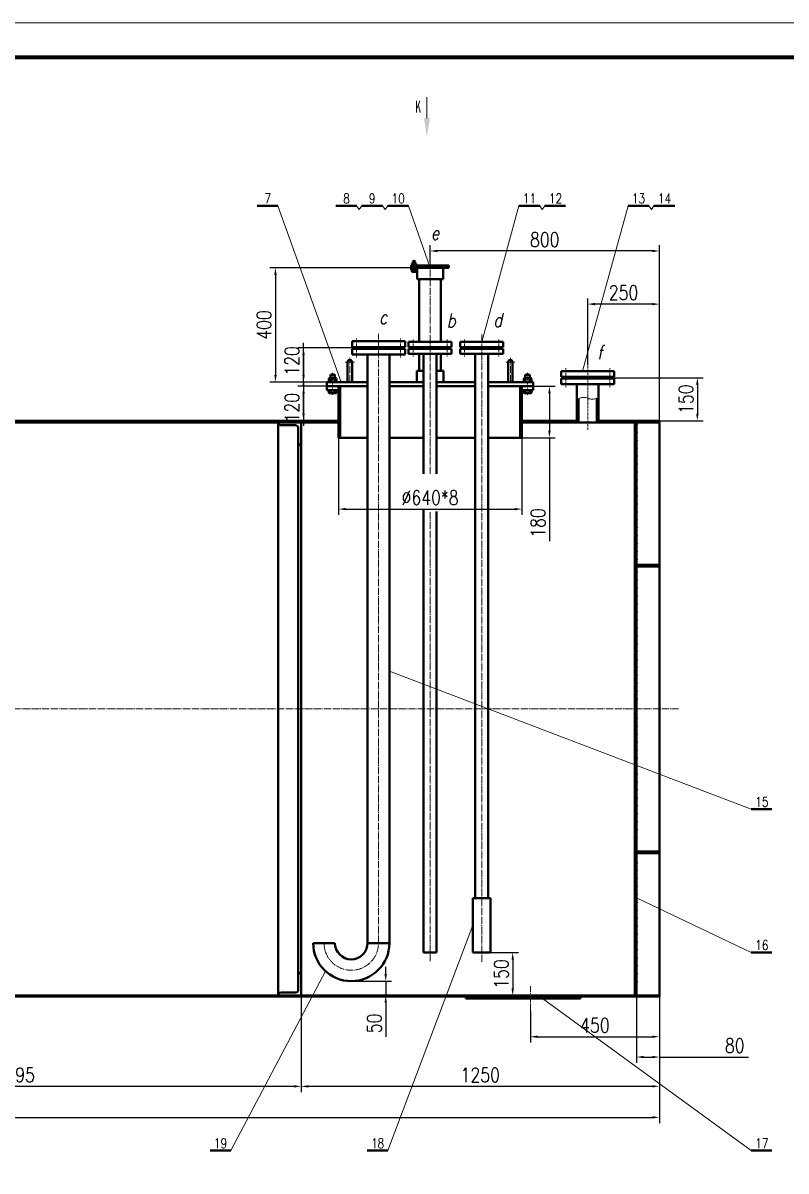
# Model space of a CAD drawing. Extents: x 588 to 20995, y -15230 to 121.
# Drawn here: x 16040 to 18702, y -12109 to -8102 of the extents above; entities that cross this region are included whole.
import ezdxf
from ezdxf.enums import TextEntityAlignment as Align

# ---------------------------------------------------------------- set-up
doc = ezdxf.new("R2010")
doc.units = 0
doc.header["$LTSCALE"] = 10
doc.header["$PDMODE"] = 1
doc.linetypes.add('ZXX-L', pattern=[3.28, 2.5, -0.3, 0.18, -0.3])
doc.linetypes.add('ZXX-S', pattern=[1.27, 0.75, -0.2, 0.12, -0.2])
doc.layers.get('Defpoints').update_dxf_attribs({"linetype": 'CONTINUOUS'})
doc.layers.add('7标注层', color=4, linetype='CONTINUOUS')
for name, color, linetype, lineweight in [('A 粗实线', 1, 'CONTINUOUS', 40), ('B 细实线', 7, 'CONTINUOUS', 18), ('C 文 字', 2, 'CONTINUOUS', 20), ('D 短中心线', 3, 'ZXX-S', 18), ('E 长中心线', 3, 'ZXX-L', 18), ('J 标注尺寸', 2, 'CONTINUOUS', 18)]:
    doc.layers.add(name, color=color, linetype=linetype, lineweight=lineweight)
doc.styles.add('ITALICT', font='ITALICT.shx', dxfattribs={"width": 0.7})
doc.styles.add('ROMANC', font='romanc', dxfattribs={"width": 0.7, "height": 6})
doc.styles.add('TH_GBDIM', font='romans.shx', dxfattribs={"width": 0.8, "bigfont": 'gbcbig.shx'})
doc.styles.add('标题中文', font='SIMFANG.TTF', dxfattribs={"width": 0.7})
doc.dimstyles.new('TH_GBDIM', dxfattribs={"dimscale": 10, "dimtxt": 5, "dimasz": 2.5, "dimexe": 2, "dimexo": 0, "dimgap": 1.5, "dimtad": 1, "dimdec": 0, "dimzin": 0, "dimdsep": 46, "dimtxsty": 'TH_GBDIM', "dimcen": 2.5, "dimclrd": 130, "dimclre": 130, "dimclrt": 3, "dimadec": 0, "dimazin": 0, "dimtfac": 0.714286, "dimtdec": 0, "dimtmove": 0, "dimatfit": 3, "dimfxl": 0, "dimtolj": 1, "dimtzin": 0, "dimlwd": -1, "dimlwe": -1, "dimarcsym": 0})

# ---------------------------------------------------------------- blocks, each defined once
blk = doc.blocks.new('*D89')
at = {"layer": '7标注层', "color": 130}
for p, q in [((11770, -11500.3), (11770, -11941.6)), ((18260, -11500.3), (18260, -11941.6)), ((11795, -11921.6), (18235, -11921.6))]:
    blk.add_line(p, q, dxfattribs=at)
for points in [[(11795, -11917.5), (11795, -11925.8), (11770, -11921.6)], [(18235, -11917.5), (18235, -11925.8), (18260, -11921.6)]]:
    blk.add_solid(points, dxfattribs=at)
at = {"layer": 'Defpoints', "color": 0}
for p in [(11770, -11500.3), (18260, -11500.3), (18260, -11921.6)]:
    blk.add_point(p, dxfattribs=at)
at = {"layer": '7标注层', "color": 3, "insert": (15015, -11881.6), "char_height": 50, "attachment_point": 5, "style": 'TH_GBDIM'}
blk.add_mtext('\\A1;6490{}{}', dxfattribs=at)
blk = doc.blocks.new('*D100')
at = {"layer": '7标注层', "color": 130}
for p, q in [((15015, -11500.3), (15015, -11833.4)), ((17010, -11500.3), (17010, -11833.4)), ((16985, -11813.4), (15040, -11813.4))]:
    blk.add_line(p, q, dxfattribs=at)
for points in [[(15040, -11809.3), (15040, -11817.6), (15015, -11813.4)], [(16985, -11809.3), (16985, -11817.6), (17010, -11813.4)]]:
    blk.add_solid(points, dxfattribs=at)
at = {"layer": 'Defpoints', "color": 0}
for p in [(15015, -11500.3), (17010, -11500.3), (15015, -11813.4)]:
    blk.add_point(p, dxfattribs=at)
at = {"layer": '7标注层', "color": 3, "insert": (16012.5, -11773.4), "char_height": 50, "attachment_point": 5, "style": 'TH_GBDIM'}
blk.add_mtext('\\A1;1995{}{}', dxfattribs=at)
blk = doc.blocks.new('*D105')
at = {"layer": '7标注层', "color": 130}
for p, q in [((17010, -11496.3), (17010, -11833.4)), ((18260, -11500.3), (18260, -11833.4)), ((18235, -11813.4), (17035, -11813.4))]:
    blk.add_line(p, q, dxfattribs=at)
for points in [[(17035, -11809.3), (17035, -11817.6), (17010, -11813.4)], [(18235, -11809.3), (18235, -11817.6), (18260, -11813.4)]]:
    blk.add_solid(points, dxfattribs=at)
at = {"layer": 'Defpoints', "color": 0}
for p in [(17010, -11496.3), (18260, -11500.3), (17010, -11813.4)]:
    blk.add_point(p, dxfattribs=at)
at = {"layer": '7标注层', "color": 3, "insert": (17635, -11773.4), "char_height": 50, "attachment_point": 5, "style": 'TH_GBDIM'}
blk.add_mtext('\\A1;1250{}{}', dxfattribs=at)
blk = doc.blocks.new('*D106')
at = {"layer": '7标注层', "color": 130}
for p, q in [((18180, -11496.3), (18180, -11731.1)), ((18260, -11500.3), (18260, -11731.1)), ((18205, -11711.1), (18235, -11711.1)), ((18260, -11711.1), (18570.4, -11711.1))]:
    blk.add_line(p, q, dxfattribs=at)
for points in [[(18205, -11707), (18205, -11715.3), (18180, -11711.1)], [(18235, -11707), (18235, -11715.3), (18260, -11711.1)]]:
    blk.add_solid(points, dxfattribs=at)
at = {"layer": 'Defpoints', "color": 0}
for p in [(18180, -11496.3), (18260, -11500.3), (18180, -11711.1)]:
    blk.add_point(p, dxfattribs=at)
at = {"layer": '7标注层', "color": 3, "insert": (18523, -11671.1), "char_height": 50, "attachment_point": 5, "style": 'TH_GBDIM'}
blk.add_mtext('\\A1;80{}{}', dxfattribs=at)
blk = doc.blocks.new('*D107')
at = {"layer": '7标注层', "color": 130}
for p, q in [((18260, -11500.3), (18260, -11660.2)), ((17810, -11550.8), (17810, -11660.2)), ((17835, -11640.2), (18235, -11640.2))]:
    blk.add_line(p, q, dxfattribs=at)
for points in [[(17835, -11636.1), (17835, -11644.4), (17810, -11640.2)], [(18235, -11636.1), (18235, -11644.4), (18260, -11640.2)]]:
    blk.add_solid(points, dxfattribs=at)
at = {"layer": 'Defpoints', "color": 0}
for p in [(18260, -11500.3), (17810, -11550.8), (18260, -11640.2)]:
    blk.add_point(p, dxfattribs=at)
at = {"layer": '7标注层', "color": 3, "insert": (18035, -11600.2), "char_height": 50, "attachment_point": 5, "style": 'TH_GBDIM'}
blk.add_mtext('\\A1;450{}{}', dxfattribs=at)
blk = doc.blocks.new('*D108')
at = {"layer": '7标注层', "color": 130}
for p, q in [((17305.1, -11421.3), (17305.1, -11396.3)), ((17185, -11446.3), (17325.1, -11446.3)), ((17305.1, -11446.3), (17305.1, -11496.3)), ((17289.2, -11496.3), (17325.1, -11496.3)), ((17305.1, -11521.3), (17305.1, -11641.1))]:
    blk.add_line(p, q, dxfattribs=at)
for points in [[(17300.9, -11421.3), (17309.3, -11421.3), (17305.1, -11446.3)], [(17300.9, -11521.3), (17309.3, -11521.3), (17305.1, -11496.3)]]:
    blk.add_solid(points, dxfattribs=at)
at = {"layer": 'Defpoints', "color": 0}
for p in [(17185, -11446.3), (17289.2, -11496.3), (17305.1, -11496.3)]:
    blk.add_point(p, dxfattribs=at)
at = {"layer": '7标注层', "color": 3, "insert": (17265.1, -11593.7), "char_height": 50, "attachment_point": 5, "rotation": 90, "style": 'TH_GBDIM'}
blk.add_mtext('\\A1;50{}{}', dxfattribs=at)
blk = doc.blocks.new('*D109')
at = {"layer": '7标注层', "color": 130}
for p, q in [((17671, -11346.3), (17768.3, -11346.3)), ((17748.3, -11371.3), (17748.3, -11471.3)), ((17810, -11496.3), (17728.3, -11496.3))]:
    blk.add_line(p, q, dxfattribs=at)
for points in [[(17744.1, -11371.3), (17752.4, -11371.3), (17748.3, -11346.3)], [(17744.1, -11471.3), (17752.4, -11471.3), (17748.3, -11496.3)]]:
    blk.add_solid(points, dxfattribs=at)
at = {"layer": 'Defpoints', "color": 0}
for p in [(17671, -11346.3), (17748.3, -11496.3), (17810, -11496.3)]:
    blk.add_point(p, dxfattribs=at)
at = {"layer": '7标注层', "color": 3, "insert": (17708.3, -11421.3), "char_height": 50, "attachment_point": 5, "rotation": 90, "style": 'TH_GBDIM'}
blk.add_mtext('\\A1;150{}{}', dxfattribs=at)
blk = doc.blocks.new('*D111')
at = {"layer": '7标注层', "color": 130}
for p, q in [((17394.5, -8956.3), (16900.5, -8956.3)), ((16920.5, -8981.3), (16920.5, -9331.3)), ((17100, -9356.3), (16900.5, -9356.3))]:
    blk.add_line(p, q, dxfattribs=at)
for points in [[(16916.4, -8981.3), (16924.7, -8981.3), (16920.5, -8956.3)], [(16916.4, -9331.3), (16924.7, -9331.3), (16920.5, -9356.3)]]:
    blk.add_solid(points, dxfattribs=at)
at = {"layer": 'Defpoints', "color": 0}
for p in [(17394.5, -8956.3), (16920.5, -9356.3), (17100, -9356.3)]:
    blk.add_point(p, dxfattribs=at)
at = {"layer": '7标注层', "color": 3, "insert": (16880.5, -9156.3), "char_height": 50, "attachment_point": 5, "rotation": 90, "style": 'TH_GBDIM'}
blk.add_mtext('\\A1;400{}{}', dxfattribs=at)
blk = doc.blocks.new('*D114')
at = {"layer": '7标注层', "color": 130}
for p, q in [((18010, -9297), (18010, -9063.5)), ((18235, -9083.5), (18035, -9083.5)), ((18260, -9490.3), (18260, -9063.5))]:
    blk.add_line(p, q, dxfattribs=at)
for points in [[(18035, -9079.3), (18035, -9087.6), (18010, -9083.5)], [(18235, -9079.3), (18235, -9087.6), (18260, -9083.5)]]:
    blk.add_solid(points, dxfattribs=at)
at = {"layer": 'Defpoints', "color": 0}
for p in [(18010, -9083.5), (18010, -9297), (18260, -9490.3)]:
    blk.add_point(p, dxfattribs=at)
at = {"layer": '7标注层', "color": 3, "insert": (18135, -9043.5), "char_height": 50, "attachment_point": 5, "style": 'TH_GBDIM'}
blk.add_mtext('\\A1;250{}{}', dxfattribs=at)
blk = doc.blocks.new('*D115')
at = {"layer": '7标注层', "color": 130}
for p, q in [((17460, -8935.5), (17460, -8878.1)), ((18260, -9490.3), (18260, -8878.1)), ((18235, -8898.1), (17485, -8898.1))]:
    blk.add_line(p, q, dxfattribs=at)
for points in [[(17485, -8893.9), (17485, -8902.3), (17460, -8898.1)], [(18235, -8893.9), (18235, -8902.3), (18260, -8898.1)]]:
    blk.add_solid(points, dxfattribs=at)
at = {"layer": 'Defpoints', "color": 0}
for p in [(17460, -8898.1), (17460, -8935.5), (18260, -9490.3)]:
    blk.add_point(p, dxfattribs=at)
at = {"layer": '7标注层', "color": 3, "insert": (17860, -8858.1), "char_height": 50, "attachment_point": 5, "style": 'TH_GBDIM'}
blk.add_mtext('\\A1;800{}{}', dxfattribs=at)
blk = doc.blocks.new('*D116')
at = {"layer": '7标注层', "color": 130}
for p, q in [((18071, -9340.3), (18412.5, -9340.3)), ((18392.5, -9365.3), (18392.5, -9465.3)), ((18260, -9490.3), (18412.5, -9490.3))]:
    blk.add_line(p, q, dxfattribs=at)
for points in [[(18388.3, -9365.3), (18396.7, -9365.3), (18392.5, -9340.3)], [(18388.3, -9465.3), (18396.7, -9465.3), (18392.5, -9490.3)]]:
    blk.add_solid(points, dxfattribs=at)
at = {"layer": 'Defpoints', "color": 0}
for p in [(18071, -9340.3), (18260, -9490.3), (18392.5, -9490.3)]:
    blk.add_point(p, dxfattribs=at)
at = {"layer": '7标注层', "color": 3, "insert": (18352.5, -9415.3), "char_height": 50, "attachment_point": 5, "rotation": 90, "style": 'TH_GBDIM'}
blk.add_mtext('\\A1;150{}{}', dxfattribs=at)
blk = doc.blocks.new('*D117')
at = {"layer": '7标注层', "color": 130}
for p, q in [((17140, -9550.3), (17140, -9818.8)), ((17780, -9550.3), (17780, -9818.8)), ((17165, -9798.8), (17755, -9798.8))]:
    blk.add_line(p, q, dxfattribs=at)
for points in [[(17165, -9794.7), (17165, -9803), (17140, -9798.8)], [(17755, -9794.7), (17755, -9803), (17780, -9798.8)]]:
    blk.add_solid(points, dxfattribs=at)
at = {"layer": 'Defpoints', "color": 0}
for p in [(17140, -9550.3), (17780, -9550.3), (17780, -9798.8)]:
    blk.add_point(p, dxfattribs=at)
at = {"layer": '7标注层', "color": 3, "insert": (17460, -9758.8), "char_height": 50, "attachment_point": 5, "style": 'TH_GBDIM'}
blk.add_mtext('\\A1;%%c640*8{}{}', dxfattribs=at)
blk = doc.blocks.new('*D118')
at = {"layer": '7标注层', "color": 130}
for p, q in [((17820, -9370.3), (17896.5, -9370.3)), ((17876.5, -9395.3), (17876.5, -9525.3)), ((17780, -9550.3), (17896.5, -9550.3)), ((17876.5, -9550.3), (17876.5, -9910.9))]:
    blk.add_line(p, q, dxfattribs=at)
for points in [[(17872.3, -9395.3), (17880.7, -9395.3), (17876.5, -9370.3)], [(17872.3, -9525.3), (17880.7, -9525.3), (17876.5, -9550.3)]]:
    blk.add_solid(points, dxfattribs=at)
at = {"layer": 'Defpoints', "color": 0}
for p in [(17820, -9370.3), (17780, -9550.3), (17876.5, -9550.3)]:
    blk.add_point(p, dxfattribs=at)
at = {"layer": '7标注层', "color": 3, "insert": (17836.5, -9847.3), "char_height": 50, "attachment_point": 5, "rotation": 90, "style": 'TH_GBDIM'}
blk.add_mtext('\\A1;180{}{}', dxfattribs=at)
blk = doc.blocks.new('*D119')
at = {"layer": '7标注层', "color": 130}
for p, q in [((17219.1, -9236.3), (16998.5, -9236.3)), ((17018.5, -9261.3), (17018.5, -9331.3)), ((17100, -9356.3), (16998.5, -9356.3)), ((17018.5, -9356.3), (17018.5, -9508.5))]:
    blk.add_line(p, q, dxfattribs=at)
for points in [[(17014.3, -9261.3), (17022.7, -9261.3), (17018.5, -9236.3)], [(17014.3, -9331.3), (17022.7, -9331.3), (17018.5, -9356.3)]]:
    blk.add_solid(points, dxfattribs=at)
at = {"layer": 'Defpoints', "color": 0}
for p in [(17219.1, -9236.3), (17018.5, -9356.3), (17100, -9356.3)]:
    blk.add_point(p, dxfattribs=at)
at = {"layer": '7标注层', "color": 3, "insert": (16978.5, -9444.9), "char_height": 50, "attachment_point": 5, "rotation": 90, "style": 'TH_GBDIM'}
blk.add_mtext('\\A1;120{}{}', dxfattribs=at)
blk = doc.blocks.new('*D120')
at = {"layer": '7标注层', "color": 130}
for p, q in [((17018.5, -9370.3), (17018.5, -9218.2)), ((17100, -9370.3), (16998.5, -9370.3)), ((17018.5, -9465.3), (17018.5, -9395.3)), ((17032.5, -9490.3), (16998.5, -9490.3))]:
    blk.add_line(p, q, dxfattribs=at)
for points in [[(17014.3, -9395.3), (17022.7, -9395.3), (17018.5, -9370.3)], [(17014.3, -9465.3), (17022.7, -9465.3), (17018.5, -9490.3)]]:
    blk.add_solid(points, dxfattribs=at)
at = {"layer": 'Defpoints', "color": 0}
for p in [(17018.5, -9370.3), (17100, -9370.3), (17032.5, -9490.3)]:
    blk.add_point(p, dxfattribs=at)
at = {"layer": '7标注层', "color": 3, "insert": (16978.5, -9281.8), "char_height": 50, "attachment_point": 5, "rotation": 90, "style": 'TH_GBDIM'}
blk.add_mtext('\\A1;120{}{}', dxfattribs=at)

msp = doc.modelspace()

# ---------------------------------------------------------------- linework, layer by layer
at = {"layer": 'A 粗实线'}
for p, q in [((16856.8, -8740.2), (16929.1, -8740.2)), ((17131.1, -8740.2), (17203.3, -8740.2)), ((17221.5, -8740.2), (17293.8, -8740.2)), ((17312, -8740.2), (17384.2, -8740.2)), ((17770.2, -8740.2), (17842.4, -8740.2)), ((17860.6, -8740.2), (17932.9, -8740.2)), ((18150.7, -8740.2), (18223, -8740.2)), ((18241.2, -8740.2), (18313.4, -8740.2)), ((17400.1, -8935.3), (17401.3, -8934.1)), ((17401.3, -8934.1), (17404.1, -8934.1)), ((17406.9, -8934.1), (17404.1, -8934.1)), ((17408.1, -8935.3), (17406.9, -8934.1)), ((17394.5, -8956.3), (17394.5, -8948.3)), ((17525.5, -8948.3), (17394.5, -8948.3)), ((17414.5, -8956.3), (17394.5, -8956.3)), ((17394.5, -8956.3), (17394.5, -8964.3)), ((17394.5, -8964.3), (17414.5, -8964.3)), ((17397.6, -8941.3), (17396.6, -8941.9)), ((17396.6, -8941.9), (17396.6, -8947.7)), ((17397.6, -8948.3), (17396.6, -8947.7)), ((17397.6, -8964.3), (17396.6, -8964.9)), ((17396.6, -8964.9), (17396.6, -8970.7)), ((17397.6, -8971.3), (17396.6, -8970.7)), ((17404.1, -8941.3), (17397.6, -8941.3)), ((17404.1, -8941.3), (17397.6, -8941.3)), ((17404.1, -8948.3), (17397.6, -8948.3)), ((17404.1, -8964.3), (17397.6, -8964.3)), ((17404.1, -8964.3), (17397.6, -8964.3)), ((17404.1, -8971.3), (17397.6, -8971.3)), ((17400.1, -8935.3), (17404.1, -8935.3)), ((17400.1, -8935.3), (17400.1, -8941.3)), ((17400.4, -8941.9), (17400.4, -8947.7)), ((17400.4, -8964.9), (17400.4, -8970.7)), ((17408.1, -8935.3), (17404.1, -8935.3)), ((17404.1, -8941.3), (17410.6, -8941.3)), ((17404.1, -8941.3), (17410.6, -8941.3)), ((17404.1, -8948.3), (17410.6, -8948.3)), ((17404.1, -8964.3), (17410.6, -8964.3)), ((17404.1, -8964.3), (17410.6, -8964.3)), ((17404.1, -8971.3), (17410.6, -8971.3)), ((17407.9, -8941.9), (17407.9, -8947.7)), ((17407.9, -8964.9), (17407.9, -8970.7)), ((17408.1, -8935.3), (17408.1, -8941.3)), ((17410.6, -8941.3), (17411.6, -8941.9)), ((17410.6, -8948.3), (17411.6, -8947.7)), ((17410.6, -8964.3), (17411.6, -8964.9)), ((17410.6, -8971.3), (17411.6, -8970.7)), ((17411.6, -8941.9), (17411.6, -8947.7)), ((17411.6, -8964.9), (17411.6, -8970.7)), ((17414.5, -8956.3), (17525.5, -8956.3)), ((17414.5, -8996.3), (17414.5, -8956.3)), ((17505.5, -8996.3), (17505.5, -8956.3)), ((17525.5, -8956.3), (17525.5, -8948.3)), ((17414.5, -8996.3), (17505.5, -8996.3)), ((17422, -9215.3), (17422, -8996.3)), ((17498, -9215.3), (17498, -8996.3)), ((17187.6, -9213.3), (17187.6, -9233.3)), ((17187.6, -9213.3), (17372.6, -9213.3)), ((17372.6, -9233.3), (17372.6, -9213.3)), ((17385, -9215.3), (17535, -9215.3)), ((17385, -9215.3), (17385, -9233.3)), ((17535, -9233.3), (17535, -9215.3)), ((17565, -9215.3), (17715, -9215.3)), ((17565, -9215.3), (17565, -9233.3)), ((17715, -9233.3), (17715, -9215.3)), ((17187.6, -9233.3), (17372.6, -9233.3)), ((17187.6, -9239.3), (17372.6, -9239.3)), ((17187.6, -9259.3), (17187.6, -9239.3)), ((17219.1, -9233.3), (17219.1, -9236.3)), ((17219.1, -9236.3), (17341.1, -9236.3)), ((17219.1, -9236.3), (17341.1, -9236.3)), ((17219.1, -9239.3), (17219.1, -9236.3)), ((17341.1, -9236.3), (17341.1, -9233.3)), ((17341.1, -9236.3), (17341.1, -9239.3)), ((17372.6, -9239.3), (17372.6, -9259.3)), ((17385, -9233.3), (17535, -9233.3)), ((17385, -9257.3), (17385, -9239.3)), ((17385, -9239.3), (17535, -9239.3)), ((17416, -9233.3), (17416, -9236.3)), ((17416, -9239.3), (17416, -9236.3)), ((17416, -9236.3), (17504, -9236.3)), ((17416, -9236.3), (17504, -9236.3)), ((17504, -9233.3), (17504, -9236.3)), ((17504, -9236.3), (17504, -9236.3)), ((17504, -9239.3), (17504, -9236.3)), ((17504, -9236.3), (17504, -9236.3)), ((17535, -9239.3), (17535, -9257.3)), ((17565, -9233.3), (17715, -9233.3)), ((17565, -9239.3), (17715, -9239.3)), ((17565, -9257.3), (17565, -9239.3)), ((17596, -9233.3), (17596, -9236.3)), ((17596, -9236.3), (17684, -9236.3)), ((17596, -9236.3), (17684, -9236.3)), ((17596, -9239.3), (17596, -9236.3)), ((17684, -9233.3), (17684, -9236.3)), ((17684, -9236.3), (17684, -9236.3)), ((17684, -9239.3), (17684, -9236.3)), ((17684, -9236.3), (17684, -9236.3)), ((17715, -9239.3), (17715, -9257.3)), ((17172, -9356.3), (17172, -9286.3)), ((17187.6, -9259.3), (17372.6, -9259.3)), ((17188, -9356.3), (17188, -9286.3)), ((17242, -9259.3), (17242, -9666.4)), ((17318, -9259.3), (17318, -9664.9)), ((17385, -9257.3), (17535, -9257.3)), ((17422, -9316.3), (17422, -9257.3)), ((17437.5, -9676), (17437.5, -9257.3)), ((17482.5, -9676), (17482.5, -9257.3)), ((17498, -9316.3), (17498, -9257.3)), ((17565, -9257.3), (17715, -9257.3)), ((17617.5, -11156.2), (17617.5, -9257.3)), ((17662.5, -11156.2), (17662.5, -9257.3)), ((17732, -9356.3), (17732, -9286.3)), ((17748, -9356.3), (17748, -9286.3)), ((17112, -9331.6), (17114, -9329.6)), ((17120, -9331.6), (17112, -9331.6)), ((17112, -9331.6), (17112, -9341.5)), ((17120, -9329.6), (17114, -9329.6)), ((17120, -9329.6), (17126, -9329.6)), ((17120, -9331.6), (17128, -9331.6)), ((17128, -9331.6), (17126, -9329.6)), ((17128, -9331.6), (17128, -9341.5)), ((17413.5, -9356.3), (17413.5, -9316.3)), ((17413.5, -9316.3), (17437.5, -9316.3)), ((17482.5, -9316.3), (17506.5, -9316.3)), ((17506.5, -9356.3), (17506.5, -9316.3)), ((17792, -9331.6), (17794, -9329.6)), ((17792, -9331.6), (17792, -9341.5)), ((17800, -9331.6), (17792, -9331.6)), ((17800, -9329.6), (17794, -9329.6)), ((17800, -9329.6), (17806, -9329.6)), ((17800, -9331.6), (17808, -9331.6)), ((17808, -9331.6), (17806, -9329.6)), ((17808, -9331.6), (17808, -9341.5)), ((17917.5, -9317.3), (18102.5, -9317.3)), ((17917.5, -9317.3), (17917.5, -9337.3)), ((18102.5, -9337.3), (18102.5, -9317.3)), ((17100, -9356.3), (17242, -9356.3)), ((17100, -9356.3), (17100, -9370.3)), ((17100, -9370.3), (17242, -9370.3)), ((17100, -9384.3), (17100, -9370.3)), ((17108.3, -9341.5), (17106.5, -9342.6)), ((17106.5, -9342.6), (17106.5, -9355.3)), ((17108.3, -9356.3), (17106.5, -9355.3)), ((17120, -9341.5), (17108.3, -9341.5)), ((17120, -9356.3), (17108.3, -9356.3)), ((17113.2, -9342.6), (17113.2, -9355.3)), ((17120, -9341.5), (17131.7, -9341.5)), ((17120, -9356.3), (17131.7, -9356.3)), ((17126.7, -9342.6), (17126.7, -9355.3)), ((17131.7, -9341.5), (17133.5, -9342.6)), ((17131.7, -9356.3), (17133.5, -9355.3)), ((17133.5, -9342.6), (17133.5, -9355.3)), ((17140, -9550.3), (17140, -9370.3)), ((17146, -9550.3), (17146, -9370.3)), ((17318, -9356.3), (17437.5, -9356.3)), ((17318, -9370.3), (17437.5, -9370.3)), ((17482.5, -9356.3), (17617.5, -9356.3)), ((17482.5, -9370.3), (17617.5, -9370.3)), ((17662.5, -9356.3), (17820, -9356.3)), ((17662.5, -9370.3), (17820, -9370.3)), ((17774, -9490.3), (17774, -9370.3)), ((17780, -9550.3), (17780, -9370.3)), ((17788.3, -9341.5), (17786.5, -9342.6)), ((17786.5, -9342.6), (17786.5, -9355.3)), ((17788.3, -9356.3), (17786.5, -9355.3)), ((17800, -9341.5), (17788.3, -9341.5)), ((17800, -9356.3), (17788.3, -9356.3)), ((17793.2, -9342.6), (17793.2, -9355.3)), ((17800, -9341.5), (17811.7, -9341.5)), ((17800, -9356.3), (17811.7, -9356.3)), ((17806.7, -9342.6), (17806.7, -9355.3)), ((17811.7, -9341.5), (17813.5, -9342.6)), ((17811.7, -9356.3), (17813.5, -9355.3)), ((17813.5, -9342.6), (17813.5, -9355.3)), ((17820, -9356.3), (17820, -9370.3)), ((17820, -9384.3), (17820, -9370.3)), ((17917.5, -9337.3), (18102.5, -9337.3)), ((17917.5, -9363.3), (17917.5, -9343.3)), ((17917.5, -9343.3), (18102.5, -9343.3)), ((17917.5, -9363.3), (18102.5, -9363.3)), ((17949, -9337.3), (17949, -9340.3)), ((17949, -9343.3), (17949, -9340.3)), ((17949, -9340.3), (18071, -9340.3)), ((17949, -9340.3), (18071, -9340.3)), ((17972, -9363.3), (17972, -9496.3)), ((18048, -9363.3), (18048, -9496.3)), ((18071, -9340.3), (18071, -9337.3)), ((18071, -9340.3), (18071, -9343.3)), ((18102.5, -9343.3), (18102.5, -9363.3)), ((17100, -9384.3), (17140, -9384.3)), ((17120, -9384.3), (17106.5, -9384.3)), ((17106.5, -9393.3), (17106.5, -9384.3)), ((17108.3, -9394.3), (17106.5, -9393.3)), ((17120, -9394.3), (17108.3, -9394.3)), ((17113.2, -9393.3), (17113.2, -9384.3)), ((17120, -9384.3), (17133.5, -9384.3)), ((17120, -9394.3), (17131.7, -9394.3)), ((17126.7, -9393.3), (17126.7, -9384.3)), ((17131.7, -9394.3), (17133.5, -9393.3)), ((17133.5, -9393.3), (17133.5, -9384.3)), ((17780, -9384.3), (17820, -9384.3)), ((17786.5, -9393.3), (17786.5, -9384.3)), ((17800, -9384.3), (17786.5, -9384.3)), ((17788.3, -9394.3), (17786.5, -9393.3)), ((17800, -9394.3), (17788.3, -9394.3)), ((17793.2, -9393.3), (17793.2, -9384.3)), ((17800, -9384.3), (17813.5, -9384.3)), ((17800, -9394.3), (17811.7, -9394.3)), ((17806.7, -9393.3), (17806.7, -9384.3)), ((17811.7, -9394.3), (17813.5, -9393.3)), ((17813.5, -9393.3), (17813.5, -9384.3)), ((17978, -9412.6), (17978, -9496.5)), ((18042, -9411.7), (18042, -9496.5)), ((12324, -9490.3), (16682.5, -9490.3)), ((16682.5, -9490.3), (17140, -9490.3)), ((17774, -9550.3), (17774, -9490.3)), ((17780, -9490.3), (17972, -9490.3)), ((18048, -9490.3), (18260, -9490.3)), ((18260, -9490.3), (18260, -11500.3)), ((14747.5, -9496.3), (17140, -9496.3)), ((16930, -9496.3), (16930, -11496.3)), ((16940, -9506.3), (16990, -9506.3)), ((17000, -9516.3), (17000, -10496.3)), ((17010, -9496.3), (17010, -10496.3)), ((17780, -9496.3), (17972, -9496.3)), ((18048, -9496.3), (18260, -9496.3)), ((18174, -11496.3), (18174, -9496.3)), ((18180, -11496.3), (18180, -9496.3)), ((17140, -9550.3), (17242, -9550.3)), ((17318, -9550.3), (17437.5, -9550.3)), ((17482.5, -9550.3), (17617.5, -9550.3)), ((17662.5, -9550.3), (17780, -9550.3)), ((17242, -9666.4), (17242, -11313.3)), ((17318, -9664.9), (17318, -11313.3)), ((17437.5, -11346.3), (17437.5, -9801.8)), ((17482.5, -11346.3), (17482.5, -9807.1)), ((18260, -9993.3), (18180, -9993.3)), ((18260, -9999.3), (18180, -9999.3)), ((17000, -11476.3), (17000, -10496.3)), ((17010, -11496.3), (17010, -10496.3)), ((18580.1, -10846.2), (18652.3, -10846.2)), ((18260, -10993.3), (18180, -10993.3)), ((18260, -10999.3), (18180, -10999.3)), ((17609, -11156.2), (17609, -11346.3)), ((17609, -11156.2), (17671, -11156.2)), ((17671, -11156.2), (17671, -11346.3)), ((17052, -11313.3), (17128, -11313.3)), ((17242, -11313.3), (17318, -11313.3)), ((17437.5, -11346.3), (17482.5, -11346.3)), ((17671, -11346.3), (17609, -11346.3)), ((18580.1, -11346), (18652.3, -11346)), ((18260, -11496.3), (12395, -11496.3)), ((16940, -11486.3), (16990, -11486.3)), ((12395, -11500.3), (18260, -11500.3)), ((17585, -11500.3), (17585, -11506.3)), ((17985, -11506.3), (17585, -11506.3)), ((17985, -11500.3), (17985, -11506.3)), ((16692.2, -12037.7), (16764.4, -12037.7)), ((17240.2, -12037.7), (17312.4, -12037.7)), ((18580.1, -12037.7), (18652.3, -12037.7))]:
    msp.add_line(p, q, dxfattribs=at)
at = {"layer": 'A 粗实线', "color": 5, "lineweight": 120}
msp.add_lwpolyline([(11203.2, -15110.3), (20875.2, -15110.3), (20875.2, -8222.3), (11203.2, -8222.3)], close=True, dxfattribs=at)
at = {"layer": 'A 粗实线'}
for centre, radius, start, end in [((17395.5, -8958), 16.8, 73.2766, 82.8585), ((17395.5, -8931.7), 16.8, 277.1415, 286.7234), ((17395.5, -8981), 16.8, 73.2766, 82.8585), ((17395.5, -8954.7), 16.8, 277.1415, 286.7234), ((17404.1, -8953.7), 12.4, 90, 107.588), ((17404.1, -8935.9), 12.4, 252.412, 270), ((17404.1, -8976.7), 12.4, 90, 107.588), ((17404.1, -8958.9), 12.4, 252.412, 270), ((17404.1, -8953.7), 12.4, 72.412, 90), ((17404.1, -8935.9), 12.4, 270, 287.588), ((17404.1, -8976.7), 12.4, 72.412, 90), ((17404.1, -8958.9), 12.4, 270, 287.588), ((17412.7, -8958), 16.8, 97.1415, 106.7234), ((17412.7, -8931.7), 16.8, 253.2766, 262.8585), ((17412.7, -8981), 16.8, 97.1415, 106.7234), ((17412.7, -8954.7), 16.8, 253.2766, 262.8585), ((17180, -9286.3), 8, 0, 180), ((17740, -9286.3), 8, 0, 180), ((17104.5, -9371.5), 30.2, 73.2766, 82.8585), ((17104.5, -9326.3), 30.2, 277.1415, 286.7234), ((17120, -9363.9), 22.3, 90, 107.588), ((17120, -9334), 22.3, 252.412, 270), ((17120, -9363.9), 22.3, 72.412, 90), ((17120, -9334), 22.3, 270, 287.588), ((17135.4, -9371.5), 30.2, 97.1415, 106.7234), ((17135.4, -9326.3), 30.2, 253.2766, 262.8585), ((17784.5, -9371.5), 30.2, 73.2766, 82.8585), ((17784.5, -9326.3), 30.2, 277.1415, 286.7234), ((17800, -9363.9), 22.3, 90, 107.588), ((17800, -9334), 22.3, 252.412, 270), ((17800, -9363.9), 22.3, 72.412, 90), ((17800, -9334), 22.3, 270, 287.588), ((17815.4, -9371.5), 30.2, 97.1415, 106.7234), ((17815.4, -9326.3), 30.2, 253.2766, 262.8585), ((17104.5, -9364.3), 30.2, 277.1415, 286.7234), ((17120, -9372), 22.3, 252.412, 270), ((17120, -9372), 22.3, 270, 287.588), ((17135.4, -9364.3), 30.2, 253.2766, 262.8585), ((17784.5, -9364.3), 30.2, 277.1415, 286.7234), ((17800, -9372), 22.3, 252.412, 270), ((17800, -9372), 22.3, 270, 287.588), ((17815.4, -9364.3), 30.2, 253.2766, 262.8585), ((16940, -9496.3), 10, 180, 270), ((16990, -9516.3), 10, 0, 90), ((18010, -8497), 1000, 267.8222, 272.1778), ((17010, -9566.3), 10, 180, 270), ((17185, -11313.3), 133, 180, 0), ((17185, -11313.3), 57, 180, 0), ((17010, -11426.3), 10, 90, 180), ((16940, -11496.3), 10, 90, 180), ((16990, -11476.3), 10, 270, 0)]:
    msp.add_arc(centre, radius, start, end, dxfattribs=at)
for points in [[(17972, -9496.3), (17966, -9490.3), (17972, -9484.3)], [(18048, -9496.3), (18054, -9490.3), (18048, -9484.3)]]:
    msp.add_solid(points, dxfattribs=at)
at = {"layer": 'B 细实线'}
for p, q in [((17449, -8361.4), (17449, -8435.4)), ((17149.2, -9356.3), (16929.1, -8740.2)), ((17203.3, -8740.2), (17212.4, -8753)), ((17221.5, -8740.2), (17212.4, -8753)), ((17293.8, -8740.2), (17302.9, -8753)), ((17312, -8740.2), (17302.9, -8753)), ((17460, -8956.3), (17384.2, -8740.2)), ((17640.2, -9215.3), (17770.2, -8740.2)), ((17842.4, -8740.2), (17851.5, -8753)), ((17860.6, -8740.2), (17851.5, -8753)), ((17992.1, -9317.3), (18150.7, -8740.2)), ((18223, -8740.2), (18232.1, -8753)), ((18241.2, -8740.2), (18232.1, -8753)), ((17401.3, -8934.1), (17401.3, -8941.3)), ((17406.9, -8934.1), (17406.9, -8941.3)), ((17114, -9329.6), (17114, -9341.5)), ((17126, -9329.6), (17126, -9341.5)), ((17794, -9329.6), (17794, -9341.5)), ((17806, -9329.6), (17806, -9341.5)), ((18580.1, -10846.2), (17318, -10364)), ((18580.1, -11346), (18180, -11155.4)), ((17312.4, -12037.7), (17609, -11251.2)), ((16764.4, -12037.7), (17094.6, -11410.9)), ((18580.1, -12037.7), (17852.6, -11506.3))]:
    msp.add_line(p, q, dxfattribs=at)
msp.add_lwpolyline([(10903.2, -15230.3), (20995.2, -15230.3), (20995.2, -8102.3), (10903.2, -8102.3)], close=True, dxfattribs=at)
msp.add_lwpolyline([(17972, -9415.3, -0.051394), (17985.1, -9410.2, -0.074756), (17994.8, -9409, -0.089173), (18010, -9412.2, 0.089173), (18025.2, -9415.3, 0.074756), (18034.8, -9414.1, 0.051394), (18048, -9409)], format="xyb", dxfattribs=at)
msp.add_solid([(17438.5, -8435.4), (17459.5, -8435.4), (17449, -8498.4)], dxfattribs=at)
at = {"layer": 'C 文 字'}
for p, q in [((18180, -9503.7), (18184.6, -9503.7)), ((18180, -9530.8), (18184.6, -9530.8)), ((18185.8, -9499.8), (18185.8, -9496.3)), ((18197.2, -9499.8), (18197.2, -9496.3)), ((18208.5, -9499.8), (18208.5, -9496.3)), ((18219.8, -9499.8), (18219.8, -9496.3)), ((18231.1, -9499.8), (18231.1, -9496.3)), ((18242.5, -9499.8), (18242.5, -9496.3)), ((18253.8, -9499.8), (18253.8, -9496.3)), ((18180, -9559.1), (18184.6, -9559.1)), ((18180, -9586.3), (18184.6, -9586.3)), ((18180, -9614.5), (18184.6, -9614.5)), ((18180, -9641.7), (18184.6, -9641.7)), ((18180, -9670), (18184.6, -9670)), ((18180, -9697.2), (18184.6, -9697.2)), ((18180, -9725.4), (18184.6, -9725.4)), ((18180, -9752.6), (18184.6, -9752.6)), ((18180, -9780.8), (18184.6, -9780.8)), ((18180, -9808), (18184.6, -9808)), ((18180, -9836.3), (18184.6, -9836.3)), ((18180, -9863.5), (18184.6, -9863.5)), ((18180, -9891.7), (18184.6, -9891.7)), ((18180, -9918.9), (18184.6, -9918.9)), ((18180, -9947.2), (18184.6, -9947.2)), ((18180, -9974.3), (18184.6, -9974.3)), ((18185.8, -9993.3), (18185.8, -9989.9)), ((18185.8, -10002.8), (18185.8, -9999.3)), ((18197.2, -9993.3), (18197.2, -9989.9)), ((18197.2, -10002.8), (18197.2, -9999.3)), ((18208.5, -9993.3), (18208.5, -9989.9)), ((18208.5, -10002.8), (18208.5, -9999.3)), ((18219.8, -9993.3), (18219.8, -9989.9)), ((18219.8, -10002.8), (18219.8, -9999.3)), ((18231.1, -9993.3), (18231.1, -9989.9)), ((18231.1, -10002.8), (18231.1, -9999.3)), ((18242.5, -9993.3), (18242.5, -9989.9)), ((18242.5, -10002.8), (18242.5, -9999.3)), ((18253.8, -9993.3), (18253.8, -9989.9)), ((18253.8, -10002.8), (18253.8, -9999.3)), ((18180, -10019), (18184.6, -10019)), ((18180, -10047.3), (18184.6, -10047.3)), ((18180, -10074.4), (18184.6, -10074.4)), ((18180, -10102.7), (18184.6, -10102.7)), ((18180, -10129.9), (18184.6, -10129.9)), ((18180, -10158.1), (18184.6, -10158.1)), ((18180, -10185.3), (18184.6, -10185.3)), ((18180, -10213.6), (18184.6, -10213.6)), ((18180, -10240.8), (18184.6, -10240.8)), ((18180, -10269), (18184.6, -10269)), ((18180, -10296.2), (18184.6, -10296.2)), ((18180, -10324.5), (18184.6, -10324.5)), ((18180, -10351.6), (18184.6, -10351.6)), ((18180, -10379.9), (18184.6, -10379.9)), ((18180, -10407.1), (18184.6, -10407.1)), ((18180, -10435.3), (18184.6, -10435.3)), ((18180, -10462.5), (18184.6, -10462.5)), ((18180, -10530.2), (18184.6, -10530.2)), ((18180, -10557.3), (18184.6, -10557.3)), ((18180, -10585.6), (18184.6, -10585.6)), ((18180, -10612.8), (18184.6, -10612.8)), ((18180, -10641), (18184.6, -10641)), ((18180, -10668.2), (18184.6, -10668.2)), ((18180, -10696.5), (18184.6, -10696.5)), ((18180, -10723.6), (18184.6, -10723.6)), ((18180, -10751.9), (18184.6, -10751.9)), ((18180, -10779.1), (18184.6, -10779.1)), ((18180, -10807.3), (18184.6, -10807.3)), ((18180, -10834.5), (18184.6, -10834.5)), ((18180, -10862.8), (18184.6, -10862.8)), ((18180, -10890), (18184.6, -10890)), ((18180, -10918.2), (18184.6, -10918.2)), ((18180, -10945.4), (18184.6, -10945.4)), ((18185.8, -10993.3), (18185.8, -10989.9)), ((18185.8, -11002.8), (18185.8, -10999.3)), ((18197.2, -10993.3), (18197.2, -10989.9)), ((18197.2, -11002.8), (18197.2, -10999.3)), ((18208.5, -10993.3), (18208.5, -10989.9)), ((18208.5, -11002.8), (18208.5, -10999.3)), ((18219.8, -10993.3), (18219.8, -10989.9)), ((18219.8, -11002.8), (18219.8, -10999.3)), ((18231.1, -10993.3), (18231.1, -10989.9)), ((18231.1, -11002.8), (18231.1, -10999.3)), ((18242.5, -10993.3), (18242.5, -10989.9)), ((18242.5, -11002.8), (18242.5, -10999.3)), ((18253.8, -10993.3), (18253.8, -10989.9)), ((18253.8, -11002.8), (18253.8, -10999.3)), ((18180, -11033.2), (18184.6, -11033.2)), ((18180, -11060.3), (18184.6, -11060.3)), ((18180, -11088.6), (18184.6, -11088.6)), ((18180, -11115.8), (18184.6, -11115.8)), ((18180, -11144), (18184.6, -11144)), ((18180, -11171.2), (18184.6, -11171.2)), ((18180, -11199.5), (18184.6, -11199.5)), ((18180, -11226.6), (18184.6, -11226.6)), ((18180, -11254.9), (18184.6, -11254.9)), ((18180, -11282.1), (18184.6, -11282.1)), ((18180, -11310.3), (18184.6, -11310.3)), ((18180, -11337.5), (18184.6, -11337.5)), ((18180, -11365.8), (18184.6, -11365.8)), ((18180, -11393), (18184.6, -11393)), ((18180, -11421.2), (18184.6, -11421.2)), ((18180, -11448.4), (18184.6, -11448.4)), ((18185.8, -11496), (18185.8, -11492.6)), ((18197.2, -11496), (18197.2, -11492.6)), ((18208.5, -11496), (18208.5, -11492.6)), ((18219.8, -11496), (18219.8, -11492.6)), ((18231.1, -11496), (18231.1, -11492.6)), ((18242.5, -11496), (18242.5, -11492.6)), ((18253.8, -11496), (18253.8, -11492.6))]:
    msp.add_line(p, q, dxfattribs=at)
at = {"layer": 'D 短中心线'}
for p, q in [((17404.1, -8974.4), (17404.1, -8928.3)), ((17203.4, -9243.3), (17203.4, -9203.3)), ((17356.9, -9243.3), (17356.9, -9203.3)), ((17400.5, -9242.3), (17400.5, -9206.3)), ((17519.5, -9242.3), (17519.5, -9206.3)), ((17580.5, -9242.3), (17580.5, -9206.3)), ((17699.5, -9242.3), (17699.5, -9206.3)), ((17203.4, -9229.3), (17203.4, -9269.3)), ((17356.9, -9229.3), (17356.9, -9269.3)), ((17400.5, -9230.3), (17400.5, -9266.3)), ((17519.5, -9230.3), (17519.5, -9266.3)), ((17580.5, -9230.3), (17580.5, -9266.3)), ((17699.5, -9230.3), (17699.5, -9266.3)), ((17164.1, -9286.3), (17195.9, -9286.3)), ((17755.9, -9286.3), (17724.1, -9286.3)), ((17120, -9400.1), (17120, -9322.9)), ((17800, -9400.1), (17800, -9322.9)), ((17933.2, -9347.3), (17933.2, -9307.3)), ((17933.2, -9333.3), (17933.2, -9373.3)), ((18010, -9522.2), (18010, -9297)), ((18086.7, -9347.3), (18086.7, -9307.3)), ((18086.7, -9333.3), (18086.7, -9373.3))]:
    msp.add_line(p, q, dxfattribs=at)
at = {"layer": 'E 长中心线'}
for p, q in [((17460, -9676), (17460, -8935.5)), ((17280, -9663.4), (17280, -9187.3)), ((17640, -11379.2), (17640, -9187.3)), ((17180, -9356.3), (17180, -9270.7)), ((17740, -9356.3), (17740, -9270.7)), ((17280, -11313.3), (17280, -9663.4)), ((17460, -11376.6), (17460, -9807.1)), ((14563.3, -10496.3), (18326.2, -10496.3)), ((17810, -11550.8), (17810, -11463.6))]:
    msp.add_line(p, q, dxfattribs=at)
msp.add_arc((17185, -11313.3), 95, 180, 0, dxfattribs=at)

# ---------------------------------------------------------------- texts
at = {"layer": 'C 文 字', "style": 'ROMANC', "width": 0.8}
for s, height, p in [('7', 33.9, (16893.7, -8714.8)), ('8', 33.9, (17168, -8714.8)), ('9', 33.9, (17258.4, -8714.8)), ('10', 33.87, (17348.9, -8714.8)), ('11', 33.87, (17807.1, -8714.8)), ('12', 33.87, (17897.5, -8714.8)), ('13', 33.87, (18187.6, -8714.8)), ('14', 33.87, (18278.1, -8714.8)), ('15', 33.87, (18617, -10820.8)), ('16', 33.87, (18617, -11320.6)), ('19', 33.87, (16729.1, -12012.3)), ('18', 33.87, (17277.1, -12012.3)), ('17', 33.87, (18617, -12012.3))]:
    msp.add_text(s, height=height, dxfattribs=at).set_placement(p, align=Align.MIDDLE)
at = {"layer": 'C 文 字', "style": 'ITALICT', "width": 0.8}
for s, p in [('e', (17462.4, -8859.5)), ('c', (17281.6, -9152.8)), ('b', (17518, -9164.7)), ('d', (17680.1, -9163.2)), ('f', (18043, -9276.1))]:
    msp.add_text(s, height=48, dxfattribs=at).set_placement(p)
at = {"layer": 'J 标注尺寸', "style": '标题中文', "width": 0.7}
msp.add_text('K', height=42, dxfattribs=at).set_placement((17408.3, -8414.9))

# ---------------------------------------------------------------- dimensions: what is measured, and where the dimension line sits
at = {"layer": '7标注层'}
for base, p1, p2, text, picture, middle in [((17460, -8898.1), (18260, -9490.3), (17460, -8935.5), '800{}{}', '*D115', (17860, -8858.1)), ((18010, -9083.5), (18260, -9490.3), (18010, -9297), '250{}{}', '*D114', (18135, -9043.5)), ((17780, -9798.8), (17140, -9550.3), (17780, -9550.3), '%%c640*8{}{}', '*D117', (17460, -9758.8)), ((17010, -11813.4), (18260, -11500.3), (17010, -11496.3), '1250{}{}', '*D105', (17635, -11773.4)), ((18260, -11921.6), (11770, -11500.3), (18260, -11500.3), '6490{}{}', '*D89', (15015, -11881.6)), ((15015, -11813.4), (17010, -11500.3), (15015, -11500.3), '1995{}{}', '*D100', (16012.5, -11773.4)), ((18260, -11640.2), (17810, -11550.8), (18260, -11500.3), '450{}{}', '*D107', (18035, -11600.2))]:
    dim = msp.add_linear_dim(base=base, p1=p1, p2=p2, text=text, dimstyle='TH_GBDIM', override={"dimgap": 1.5, "dimtad": 1, "dimjust": 0, "dimse1": 0, "dimse2": 0, "dimsd1": 0, "dimsd2": 0, "dimclrt": 3, "dimtvp": 0}, dxfattribs=at)
    dim.commit()
    dim.dimension.update_dxf_attribs({"geometry": picture, "text_midpoint": middle})
for base, p1, p2, text, picture, middle in [((16920.5, -9356.3), (17394.5, -8956.3), (17100, -9356.3), '400{}{}', '*D111', (16880.5, -9156.3)), ((17018.5, -9370.3), (17032.5, -9490.3), (17100, -9370.3), '120{}{}', '*D120', (16978.5, -9281.8)), ((17018.5, -9356.3), (17219.1, -9236.3), (17100, -9356.3), '120{}{}', '*D119', (16978.5, -9444.9)), ((18392.5, -9490.3), (18071, -9340.3), (18260, -9490.3), '150{}{}', '*D116', (18352.5, -9415.3)), ((17748.3, -11496.3), (17671, -11346.3), (17810, -11496.3), '150{}{}', '*D109', (17708.3, -11421.3)), ((17305.1, -11496.3), (17185, -11446.3), (17289.2, -11496.3), '50{}{}', '*D108', (17265.1, -11593.7))]:
    dim = msp.add_linear_dim(base=base, p1=p1, p2=p2, angle=90, text=text, dimstyle='TH_GBDIM', override={"dimgap": 1.5, "dimtad": 1, "dimjust": 0, "dimse1": 0, "dimse2": 0, "dimsd1": 0, "dimsd2": 0, "dimclrt": 3, "dimtvp": 0}, dxfattribs=at)
    dim.commit()
    dim.dimension.update_dxf_attribs({"geometry": picture, "text_midpoint": middle})
dim = msp.add_linear_dim(base=(17876.5, -9550.3), p1=(17820, -9370.3), p2=(17780, -9550.3), angle=90, text='180{}{}', dimstyle='TH_GBDIM', override={"dimgap": 1.5, "dimtad": 1, "dimjust": 0, "dimse1": 0, "dimse2": 0, "dimsd1": 0, "dimsd2": 0, "dimclrt": 3, "dimtvp": 0}, dxfattribs=at)
dim.commit()
dim.dimension.update_dxf_attribs({"geometry": '*D118', "text_midpoint": (17876.5, -9847.3), "dimtype": 160})
dim = msp.add_linear_dim(base=(18180, -11711.1), p1=(18260, -11500.3), p2=(18180, -11496.3), text='80{}{}', dimstyle='TH_GBDIM', override={"dimgap": 1.5, "dimtad": 1, "dimjust": 0, "dimse1": 0, "dimse2": 0, "dimsd1": 0, "dimsd2": 0, "dimclrt": 3, "dimtvp": 0}, dxfattribs=at)
dim.commit()
dim.dimension.update_dxf_attribs({"geometry": '*D106', "text_midpoint": (18523, -11711.1), "dimtype": 160})

doc.saveas('drawing.dxf')
